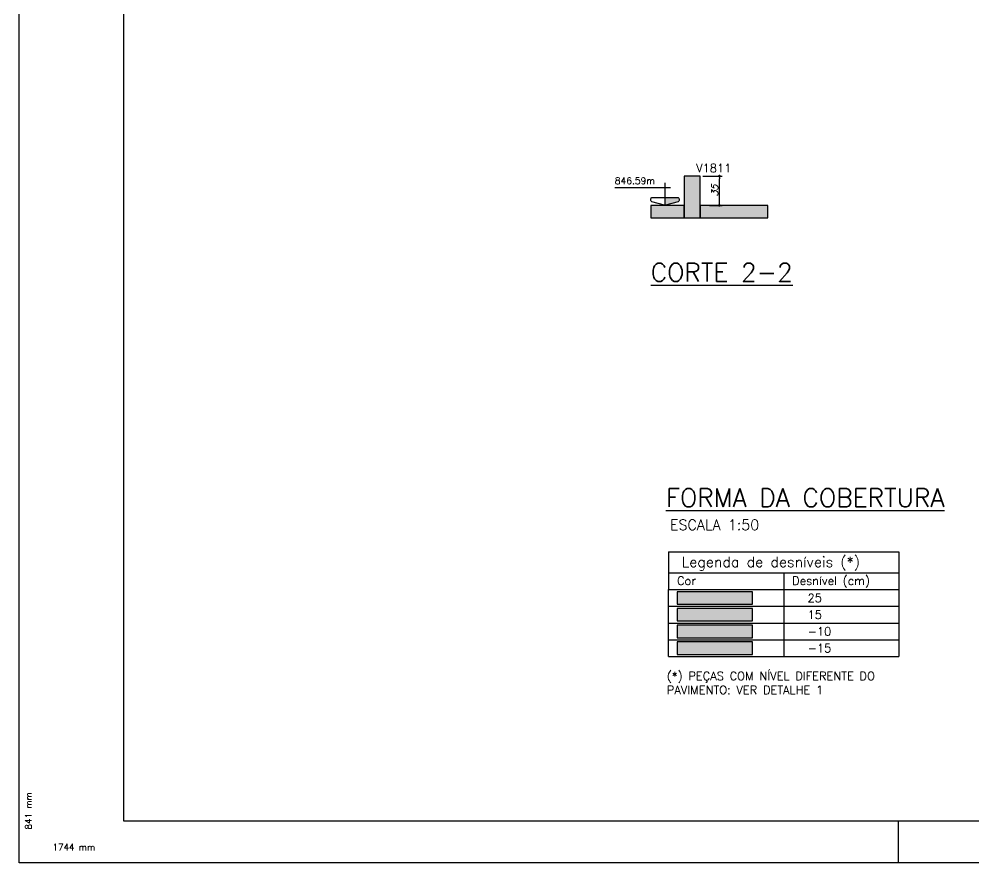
# Model space of a CAD drawing. Header units: millimetres. Extents: x -2404 to 6316, y -1750 to 2455.
# Drawn here: x -2404 to -1264, y -1750 to -742 of the extents above; entities that cross this region are included whole.
import ezdxf

# ---------------------------------------------------------------- set-up
doc = ezdxf.new("R2010")
doc.units = ezdxf.units.MM
doc.header["$LTSCALE"] = 50
for name, color, linetype in [('AR-TEXTO_REGUA 120_1-200', 4, 'Continuous'), ('F-AUX', 2, 'Continuous'), ('F-CORTE', 4, 'Continuous'), ('F-COTAS', 106, 'Continuous'), ('F-DESNIVEL-1', 254, 'Continuous'), ('F-MARGEM', 1, 'Continuous'), ('F-SOLIDO', 71, 'Continuous'), ('F-SOLIDO-CORTE', 71, 'Continuous'), ('F-TABELA-NÍVEIS', 1, 'Continuous'), ('F-TEXTO', 6, 'Continuous'), ('F-TEXTO-YELLOW', 2, 'Continuous')]:
    doc.layers.add(name, color=color, linetype=linetype)
for name, color, linetype, true_color in [('F-DESNIVEL-2', 7, 'Continuous', 0xffd1e8), ('F-DESNIVEL-3', 7, 'Continuous', 0xd5c7ff), ('F-DESNIVEL-4', 7, 'Continuous', 0xc3f1b6)]:
    doc.layers.add(name, color=color, linetype=linetype, true_color=true_color)
doc.styles.add('CP-TEXT-INCL', font='romans.shx', dxfattribs={"oblique": 20})
doc.styles.add('MCP', font='romans.shx')
doc.styles.add('REGUA-120-esc1_200', font='simplex.shx', dxfattribs={"height": 0.6})
doc.styles.add('ROMANS', font='romans.shx')
doc.dimstyles.new('CP-COTAS-50', dxfattribs={"dimscale": 0.64, "dimtxt": 12.5, "dimasz": 5, "dimexe": 5, "dimexo": 5, "dimgap": 2.5, "dimtad": 1, "dimdec": 1, "dimdsep": 46, "dimtxsty": 'CP-TEXT-INCL', "dimblk1": 'DOT', "dimblk2": 'DOT', "dimsah": 1, "dimcen": 9, "dimclrd": 256, "dimclre": 256, "dimclrt": 256, "dimadec": 0, "dimazin": 0, "dimtfac": 1, "dimtdec": 1, "dimtmove": 2, "dimatfit": 3, "dimldrblk": 'DOT', "dimfxl": 0, "dimtolj": 1, "dimarcsym": 0})

# ---------------------------------------------------------------- blocks, each defined once
blk = doc.blocks.new('Nível - Vista')
at = {"layer": 'F-SOLIDO'}
blk.add_hatch(color=256, dxfattribs=at).paths.add_polyline_path([(0, 0.238), (-0.38, 0.238, 0.414214), (-0.42, 0.198), (-0.42, 0.148, 0.331206), (-0.391, 0.11), (-0.011, 0.002, 0.072993), (0, 0)])
at = {"layer": 'F-AUX', "color": 2}
for p, q in [((0, 0.67), (0, 0)), ((-0.168, 0.521), (1.493, 0.521))]:
    blk.add_line(p, q, dxfattribs=at)
blk.add_lwpolyline([(-0.011, 0.002, 0.146769), (0.011, 0.002), (0.391, 0.11, 0.331206), (0.42, 0.148), (0.42, 0.198, 0.414214), (0.38, 0.238), (-0.38, 0.238, 0.414214), (-0.42, 0.198), (-0.42, 0.148, 0.331206), (-0.391, 0.11), (-0.011, 0.002, 0.146769), (0.011, 0.002)], format="xyb", dxfattribs=at)
at = {"layer": 'F-TEXTO', "color": 3, "style": 'MCP'}
blk.add_attdef('NÍVEL', (0.19, 0.636), '', height=0.25, dxfattribs=at)
blk = doc.blocks.new('_DOT')
at = {"color": 0, "linetype": 'ByBlock'}
blk.add_line((-0.5, 0), (-1, 0), dxfattribs=at)
at = {"color": 0, "linetype": 'ByBlock', "const_width": 0.5}
blk.add_lwpolyline([(-0.25, 0, 1), (0.25, 0, 1)], format="xyb", close=True, dxfattribs=at)
blk = doc.blocks.new('*D110')
at = {"layer": 'DEFPOINTS', "color": 0, "transparency": 16777216}
for p in [(-1591, -929.4), (-1567.9, -929.4), (-1583.1, -964.4)]:
    blk.add_point(p, dxfattribs=at)
at = {"layer": 'F-COTAS', "lineweight": -2, "transparency": 16777216}
for p, q in [((-1587.8, -929.4), (-1564.7, -929.4)), ((-1567.9, -961.2), (-1567.9, -932.6)), ((-1579.9, -964.4), (-1564.7, -964.4))]:
    blk.add_line(p, q, dxfattribs=at)
at = {"layer": 'F-COTAS', "lineweight": -2, "transparency": 16777216, "xscale": 3.2, "yscale": 3.2, "zscale": 3.2}
for p, rotation in [((-1567.9, -929.4), 90), ((-1567.9, -964.4), 270)]:
    blk.add_blockref('_DOT', p, dxfattribs=dict(at, rotation=rotation))
at = {"layer": 'F-COTAS', "transparency": 16777216, "insert": (-1573.5, -946.9), "char_height": 8, "attachment_point": 5, "rotation": 90, "style": 'CP-TEXT-INCL'}
blk.add_mtext('\\A1;35', dxfattribs=at)
blk = doc.blocks.new('A0-3L')
at = {"layer": 'F-MARGEM', "color": 2}
blk.add_line((21, 1), (21, 0), dxfattribs=at)
blk.add_lwpolyline([(0, 0), (0, 84.1), (174.4, 84.1), (174.4, 0)], close=True, dxfattribs=at)
at = {"layer": 'F-MARGEM', "color": 7}
blk.add_lwpolyline([(2.5, 83.1), (173.4, 83.1), (173.4, 1), (2.5, 1)], close=True, dxfattribs=at)
at = {"layer": 'F-MARGEM', "color": 1, "style": 'ROMANS'}
blk.add_text('841 mm', height=0.1524, rotation=90, dxfattribs=at).set_placement((0.3, 0.8))
blk.add_text('1744 mm', height=0.1524, dxfattribs=at).set_placement((0.8, 0.3))

msp = doc.modelspace()

# ---------------------------------------------------------------- hatches: boundary and pattern name
at = {"layer": 'F-SOLIDO-CORTE', "linetype": 'Continuous'}
for points in [[(-1603.182, -929.423), (-1610, -929.423), (-1610, -940.988), (-1610, -961.481), (-1610, -979.423), (-1603.182, -979.423), (-1598.787, -979.423), (-1591, -979.423), (-1591, -967.857), (-1591, -947.364), (-1591, -929.423), (-1595.395, -929.423)], [(-1650, -964.423), (-1650, -967.026), (-1650, -972.907), (-1650, -979.423), (-1642.32, -979.423), (-1626.172, -979.423), (-1610, -979.423), (-1610, -976.543), (-1610, -970.487), (-1610, -964.423), (-1626.172, -964.423), (-1633.484, -964.423)], [(-1561.935, -964.423), (-1591, -964.423), (-1591, -967.892), (-1591, -974.04), (-1591, -979.423), (-1561.935, -979.423), (-1543.198, -979.423), (-1510, -979.423), (-1510, -975.953), (-1510, -969.805), (-1510, -964.423), (-1528.736, -964.423)]]:
    msp.add_hatch(color=256, dxfattribs=at).paths.add_polyline_path(points, flags=16)

# ---------------------------------------------------------------- linework, layer by layer
at = {"layer": 'F-CORTE', "linetype": 'Continuous'}
msp.add_lwpolyline([(-1561.935, -964.423), (-1591, -964.423), (-1591, -947.364), (-1591, -929.423), (-1603.182, -929.423), (-1610, -929.423), (-1610, -940.988), (-1610, -961.481), (-1610, -964.423), (-1650, -964.423), (-1650, -979.423), (-1642.32, -979.423), (-1626.172, -979.423), (-1610, -979.423), (-1603.182, -979.423), (-1598.787, -979.423), (-1591, -979.423), (-1561.935, -979.423), (-1543.198, -979.423), (-1510, -979.423), (-1510, -975.953), (-1510, -969.805), (-1510, -964.423), (-1561.935, -964.423)], dxfattribs=at)
at = {"layer": 'F-DESNIVEL-1'}
for points in [[(-1618.525, -1441.026), (-1528.525, -1441.026), (-1528.525, -1426.026)], [(-1618.525, -1441.026), (-1528.525, -1426.026), (-1618.525, -1426.026)], [(-1618.525, -1441.026), (-1618.525, -1426.026), (-1618.525, -1441.026)]]:
    msp.add_solid(points, dxfattribs=at)
at = {"layer": 'F-DESNIVEL-2'}
for points in [[(-1618.525, -1461.026), (-1528.525, -1461.026), (-1528.525, -1446.026)], [(-1618.525, -1461.026), (-1528.525, -1446.026), (-1618.525, -1446.026)], [(-1618.525, -1461.026), (-1618.525, -1446.026), (-1618.525, -1461.026)]]:
    msp.add_solid(points, dxfattribs=at)
at = {"layer": 'F-DESNIVEL-3'}
for points in [[(-1618.525, -1481.026), (-1528.525, -1481.026), (-1528.525, -1466.026)], [(-1618.525, -1481.026), (-1528.525, -1466.026), (-1618.525, -1466.026)], [(-1618.525, -1481.026), (-1618.525, -1466.026), (-1618.525, -1481.026)]]:
    msp.add_solid(points, dxfattribs=at)
at = {"layer": 'F-DESNIVEL-4'}
for points in [[(-1618.525, -1501.026), (-1528.525, -1501.026), (-1528.525, -1486.026)], [(-1618.525, -1501.026), (-1528.525, -1486.026), (-1618.525, -1486.026)], [(-1618.525, -1501.026), (-1618.525, -1486.026), (-1618.525, -1501.026)]]:
    msp.add_solid(points, dxfattribs=at)
at = {"layer": 'F-SOLIDO-CORTE', "linetype": 'Continuous'}
for points in [[(-1603.182, -929.423), (-1610, -929.423), (-1610, -940.988), (-1610, -961.481), (-1610, -979.423), (-1603.182, -979.423), (-1598.787, -979.423), (-1591, -979.423), (-1591, -967.857), (-1591, -947.364), (-1591, -929.423), (-1595.395, -929.423), (-1603.182, -929.423)], [(-1650, -964.423), (-1650, -967.026), (-1650, -972.907), (-1650, -979.423), (-1642.32, -979.423), (-1626.172, -979.423), (-1610, -979.423), (-1610, -976.543), (-1610, -970.487), (-1610, -964.423), (-1626.172, -964.423), (-1633.484, -964.423), (-1650, -964.423)], [(-1561.935, -964.423), (-1591, -964.423), (-1591, -967.892), (-1591, -974.04), (-1591, -979.423), (-1561.935, -979.423), (-1543.198, -979.423), (-1510, -979.423), (-1510, -975.953), (-1510, -969.805), (-1510, -964.423), (-1528.736, -964.423), (-1561.935, -964.423)]]:
    msp.add_lwpolyline(points, dxfattribs=at)
at = {"layer": 'F-TABELA-NÍVEIS'}
for p, q in [((-1628.525, -1378.526), (-1628.525, -1423.526)), ((-1628.525, -1378.526), (-1353.525, -1378.526)), ((-1353.525, -1378.526), (-1353.525, -1403.526)), ((-1628.525, -1403.526), (-1353.525, -1403.526)), ((-1491.025, -1403.526), (-1491.025, -1423.526)), ((-1353.525, -1403.526), (-1353.525, -1423.526)), ((-1628.525, -1423.526), (-1353.525, -1423.526)), ((-1628.525, -1443.526), (-1628.525, -1423.526)), ((-1491.025, -1423.526), (-1491.025, -1443.526)), ((-1353.525, -1423.526), (-1353.525, -1443.526)), ((-1528.525, -1426.026), (-1618.525, -1426.026)), ((-1618.525, -1426.026), (-1618.525, -1441.026)), ((-1528.525, -1441.026), (-1528.525, -1426.026)), ((-1628.525, -1443.526), (-1353.525, -1443.526)), ((-1628.525, -1463.526), (-1628.525, -1443.526)), ((-1618.525, -1441.026), (-1528.525, -1441.026)), ((-1528.525, -1446.026), (-1618.525, -1446.026)), ((-1618.525, -1446.026), (-1618.525, -1461.026)), ((-1528.525, -1461.026), (-1528.525, -1446.026)), ((-1491.025, -1443.526), (-1491.025, -1463.526)), ((-1353.525, -1443.526), (-1353.525, -1463.526)), ((-1628.525, -1463.526), (-1353.525, -1463.526)), ((-1628.525, -1483.526), (-1628.525, -1463.526)), ((-1618.525, -1461.026), (-1528.525, -1461.026)), ((-1528.525, -1466.026), (-1618.525, -1466.026)), ((-1618.525, -1466.026), (-1618.525, -1481.026)), ((-1528.525, -1481.026), (-1528.525, -1466.026)), ((-1491.025, -1463.526), (-1491.025, -1483.526)), ((-1353.525, -1463.526), (-1353.525, -1483.526)), ((-1618.525, -1481.026), (-1528.525, -1481.026)), ((-1628.525, -1483.526), (-1353.525, -1483.526)), ((-1628.525, -1503.526), (-1628.525, -1483.526)), ((-1528.525, -1486.026), (-1618.525, -1486.026)), ((-1618.525, -1486.026), (-1618.525, -1501.026)), ((-1528.525, -1501.026), (-1528.525, -1486.026)), ((-1491.025, -1483.526), (-1491.025, -1503.526)), ((-1353.525, -1483.526), (-1353.525, -1503.526)), ((-1628.525, -1503.526), (-1353.525, -1503.526)), ((-1618.525, -1501.026), (-1528.525, -1501.026))]:
    msp.add_line(p, q, dxfattribs=at)

# ---------------------------------------------------------------- block references
ref = msp.add_blockref('Nível - Vista', (-1632.918, -964.423), dxfattribs=dict(xscale=-40, yscale=40, zscale=40))
ref.add_attrib('NÍVEL', '846.59m', (-1692.9, -938.992), dxfattribs={"layer": 'F-TEXTO', "color": 3, "height": 8, "style": 'MCP'})
at = {"layer": 'F-MARGEM', "xscale": 50, "yscale": 50, "zscale": 50}
msp.add_blockref('A0-3L', (-2404.482, -1750.135), dxfattribs=at)

# ---------------------------------------------------------------- texts
at = {"layer": 'AR-TEXTO_REGUA 120_1-200', "color": 2, "style": 'REGUA-120-esc1_200'}
msp.add_text('ESCALA 1:50', height=12.5, dxfattribs=at).set_placement((-1626.939, -1352.356))
at = {"layer": 'F-TABELA-NÍVEIS', "color": 3, "style": 'MCP'}
msp.add_text('Legenda de desníveis (*)', height=12.5, dxfattribs=at).set_placement((-1613.049, -1396.729))
at = {"layer": 'F-TABELA-NÍVEIS', "color": 2, "style": 'MCP'}
for s, p in [('Cor', (-1618.525, -1417.901)), ('Desnível (cm)', (-1481.025, -1417.901)), ('25', (-1462.566, -1438.526)), ('15', (-1462.566, -1458.526)), ('-10', (-1462.566, -1478.526)), ('-15', (-1462.566, -1498.526))]:
    msp.add_text(s, height=10, dxfattribs=at).set_placement(p)
at = {"layer": 'F-TABELA-NÍVEIS', "color": 2, "insert": (-1630.69, -1521.795), "char_height": 10, "width": 276.95934, "attachment_point": 1, "style": 'MCP'}
msp.add_mtext('(*) PEÇAS COM NÍVEL DIFERENTE DO PAVIMENTO: VER DETALHE 1', dxfattribs=at)
at = {"layer": 'F-TEXTO', "style": 'ROMANS'}
for s, p in [('%%UCORTE 2-2', (-1650, -1055.319)), ('%%UFORMA DA COBERTURA', (-1631.778, -1324.744))]:
    msp.add_text(s, height=21.875, dxfattribs=at).set_placement(p)
at = {"layer": 'F-TEXTO-YELLOW', "linetype": 'Continuous', "style": 'MCP'}
msp.add_text('V1811', height=10, dxfattribs=at).set_placement((-1595.61, -924.897))

# ---------------------------------------------------------------- dimensions: what is measured, and where the dimension line sits
at = {"layer": 'F-COTAS'}
dim = msp.add_linear_dim(base=(-1567.892, -929.423), p1=(-1583.129, -964.423), p2=(-1591, -929.423), angle=90, dimstyle='CP-COTAS-50', dxfattribs=at)
dim.commit()
dim.dimension.update_dxf_attribs({"geometry": '*D110', "text_midpoint": (-1573.492, -946.923)})

doc.saveas('drawing.dxf')
